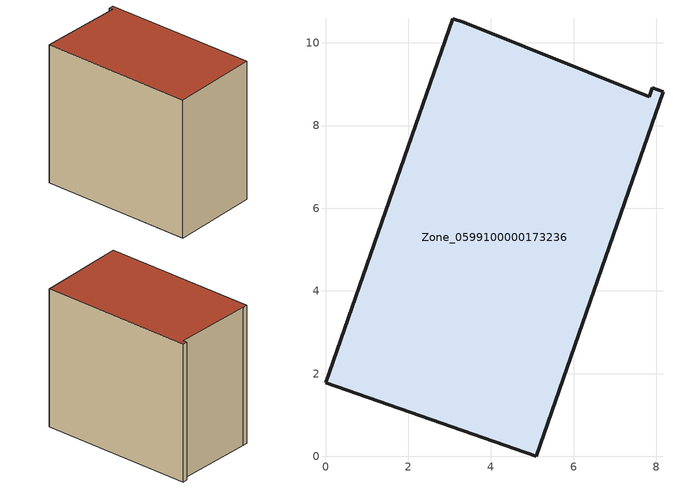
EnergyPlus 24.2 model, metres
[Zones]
Zone_0599100000173236
 floor ground (C_G): 3.08,10.59 3.34,10.5 7.82,8.7 7.9,8.91 8.16,8.82 5.1,0 0,1.78 z0
 wall outside (C_F): 7.82,8.7 3.34,10.5 3.08,10.59 0,1.78 5.1,0 8.16,8.82 7.9,8.91 7.82,8.7 z0:8.6
 roof outside (C_R): 3.34,10.5 3.08,10.59 0,1.78 5.1,0 8.16,8.82 7.9,8.91 7.82,8.7 z8.6
[BUILDING]
Pand.0599100000173236: North Axis=0; Terrain=City; Loads Convergence Tolerance Value=0.04; Temperature Convergence Tolerance Value=0.4; Solar Distribution=FullExterior; Maximum Number of Warmup Days=25; Minimum Number of Warmup Days=1
[Site:Location]
Rotterdam.The.Hague.AP_ZH_NLD Design_Conditions: Latitude=51.96; Longitude=4.45; Time Zone=1; Elevation=-4.5
[SITE:GROUNDTEMPERATURE:BUILDINGSURFACE]
18, 18, 18, 18, 18, 18, 18, 18, 18, 18, 18, 18
[MATERIAL] Thermal Absorptance=0.9; Solar Absorptance=0.7; Visible Absorptance=0.7
Name | Roughness | Thickness | Conductivity | Density | Specific Heat
G.TI.1992-2005 | MediumSmooth | 0.15 | 0.06 | 540 | 1210
F.TI.1992-2005 | Rough | 0.3 | 0.12 | 1920 | 840
R.TI.1992-2005 | MediumRough | 0.2 | 0.08 | 1500 | 1000
[CONSTRUCTION]
C_G: G.TI.1992-2005
C_F: F.TI.1992-2005
C_R: R.TI.1992-2005
[ZONE]
Zone_0599100000173236: Type=1; Multiplier=1; Ceiling Height=Autocalculate; Volume=Autocalculate; Floor Area=autocalculate; Part of Total Floor Area=Yes
[ZONEINFILTRATION:DESIGNFLOWRATE]
Infil_Zone_0599100000173236: Zone or ZoneList or Space or SpaceList=Zone_0599100000173236; Schedule=AlwaysOn; Design Flow Rate Calculation Method=Flow/Area; Flow Rate per Floor Area=0.0015; Constant Term Coefficient=1; Temperature Term Coefficient=0; Velocity Term Coefficient=0; Velocity Squared Term Coefficient=0
[HVACTEMPLATE:ZONE:IDEALLOADSAIRSYSTEM]
Zone_0599100000173236: Maximum Heating Supply Air Temperature=50; Minimum Cooling Supply Air Temperature=13; Maximum Heating Supply Air Humidity Ratio=0.0156; Minimum Cooling Supply Air Humidity Ratio=0.0077; Heating Limit=NoLimit; Cooling Limit=NoLimit; Dehumidification Control Type=ConstantSensibleHeatRatio; Cooling Sensible Heat Ratio=0.7; Dehumidification Setpoint=60; Humidification Control Type=None; Humidification Setpoint=30; Outdoor Air Method=None; Outdoor Air Flow Rate per Person=0.00944; Outdoor Air Flow Rate per Zone Floor Area=0; Outdoor Air Flow Rate per Zone=0; Demand Controlled Ventilation Type=None; Outdoor Air Economizer Type=NoEconomizer; Heat Recovery Type=None; Sensible Heat Recovery Effectiveness=0.7; Latent Heat Recovery Effectiveness=0.65
[ZONECONTROL:THERMOSTAT]
ThermostatControl_Zone_0599100000173236: Zone or ZoneList=Zone_0599100000173236; Control Type Schedule=DualSetpointControlType; Control 1=Thermostat_Zone_0599100000173236; Temperature Difference Between Cutout And Setpoint=0
[THERMOSTATSETPOINT:DUALSETPOINT]
Thermostat_Zone_0599100000173236: Heating Setpoint Temperature Schedule=HeatingSetpoint_Zone_0599100000173236; Cooling Setpoint Temperature Schedule=CoolingSetpoint_Zone_0599100000173236
[SCHEDULE:COMPACT]
HeatingSetpoint_Zone_0599100000173236: Through: 12/31, For: AllDays, Until: 24:00, 21
CoolingSetpoint_Zone_0599100000173236: Through: 12/31, For: AllDays, Until: 24:00, 24
DualSetpointControlType: Through: 12/31, For: AllDays, Until: 24:00, 4
AlwaysOn: Through: 12/31, For: AllDays, Until: 24:00, 1
